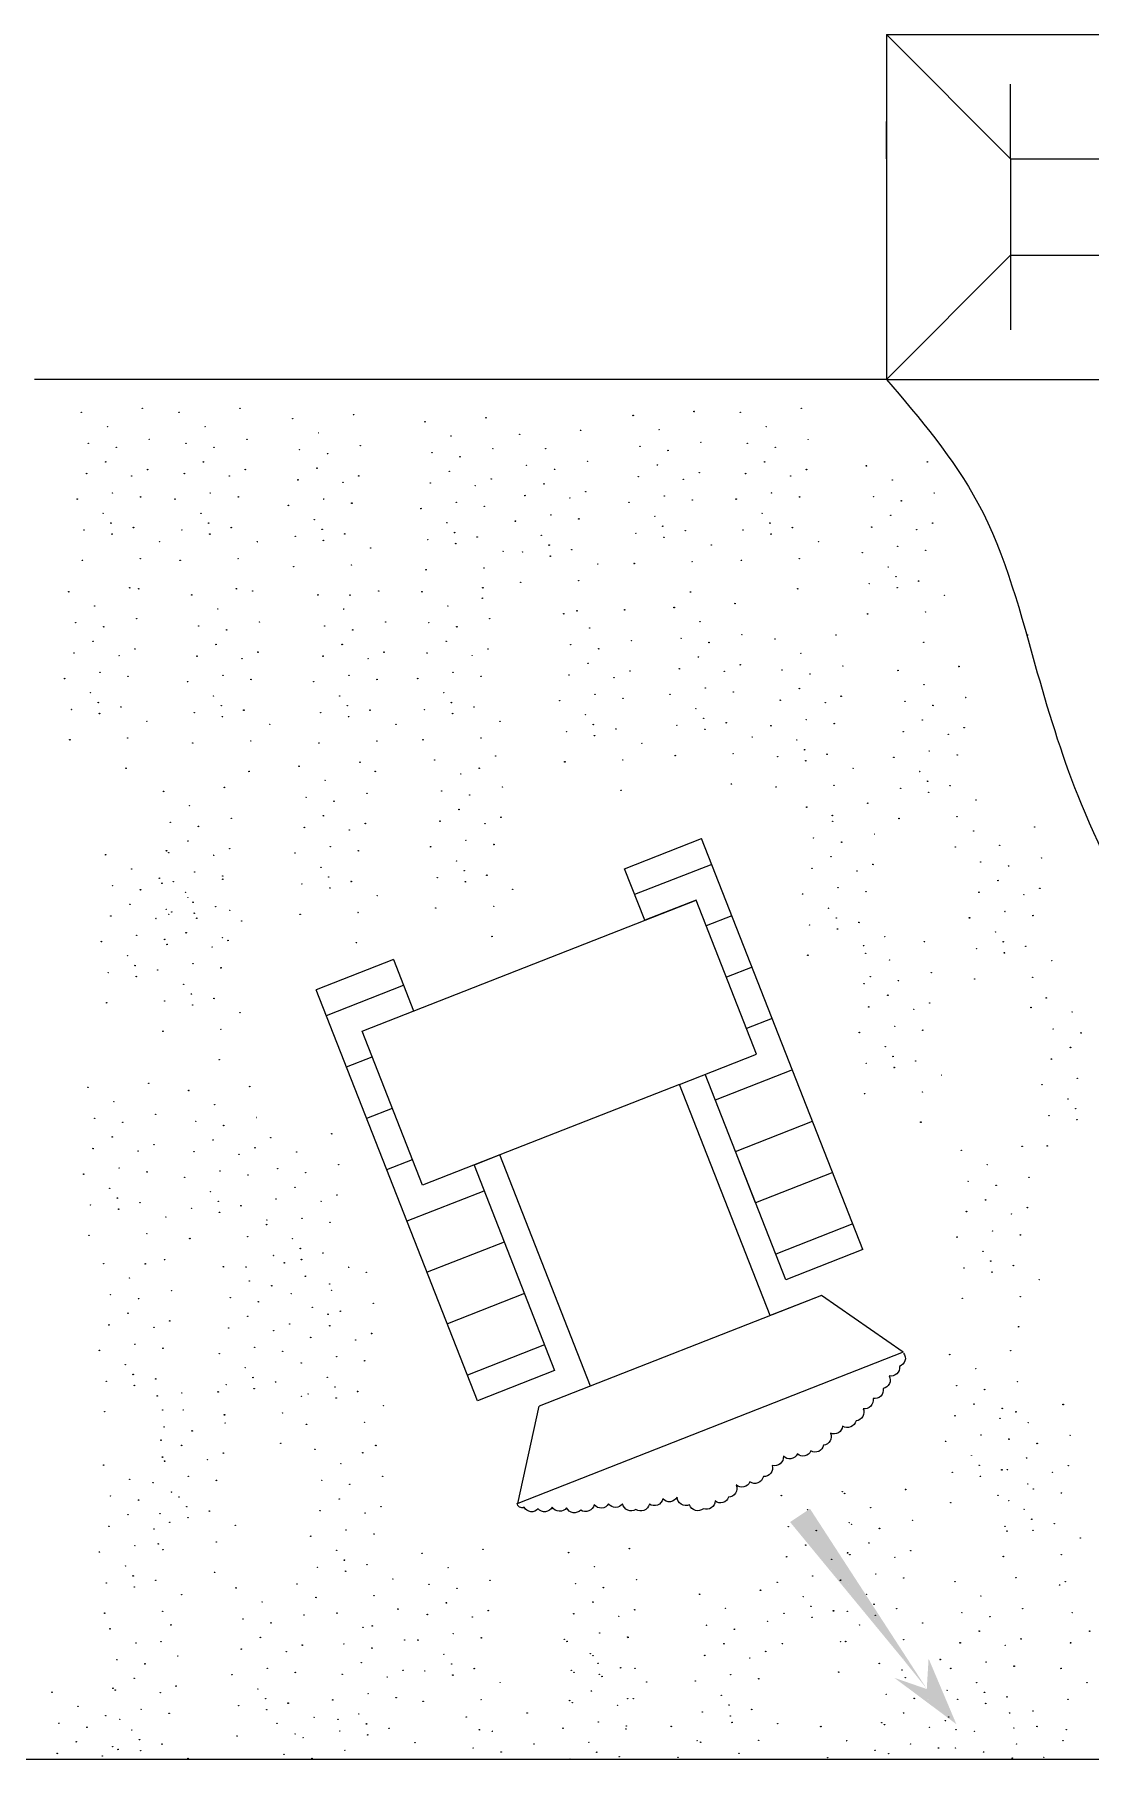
# Model space of a CAD drawing. Header units: millimetres. Extents: x 27137 to 30937, y -4667 to -569.
# Drawn here: x 30209.1 to 30247.3, y -3973.7 to -3911.2 of the extents above; entities that cross this region are included whole.
import ezdxf

# ---------------------------------------------------------------- set-up
doc = ezdxf.new("R2010")
doc.units = ezdxf.units.MM
doc.header["$LTSCALE"] = 0.4

msp = doc.modelspace()

# ---------------------------------------------------------------- hatches: boundary and pattern name
at = {"lineweight": 15}
h = msp.add_hatch(color=256, dxfattribs=at)
h.dxf.hatch_style = 1
h.paths.add_polyline_path([(30237.1588, -3964.6041), (30236.4372, -3965.0846), (30240.5281, -3970.0538, -1.4194374), (30240.5451, -3970.0477, -0.7045045), (30240.5281, -3970.0538), (30241.3837, -3971.1193)])
h.paths.add_polyline_path([(30237.9567, -3966.7958, -1), (30237.9375, -3966.7958, -1)], flags=16)
h.paths.add_polyline_path([(30238.578, -3967.3586, -1), (30238.5588, -3967.3586, -1)], flags=16)
h.paths.add_polyline_path([(30239.5042, -3968.6219, -1), (30239.485, -3968.6219, -1)], flags=16)
h.paths.add_polyline_path([(30241.4549, -3970.0309), (30241.3889, -3971.1369), (30240.2119, -3970.7283), (30242.4597, -3972.4074)])
h.paths.add_polyline_path([(30241.4226, -3971.5269, -1), (30241.4418, -3971.5269, -1)], flags=16)
h.paths.add_polyline_path([(30241.4651, -3970.4503, -1), (30241.4841, -3970.4503, -1)], flags=16)

# ---------------------------------------------------------------- linework, layer by layer
at = {"lineweight": 15, "ltscale": 0.5}
for p, q in [((30239.928, -3911.1827), (30342.7796, -3911.1827)), ((30239.928, -3911.1827), (30239.928, -3923.6827)), ((30244.428, -3915.6827), (30338.2796, -3915.6827)), ((30244.428, -3915.6827), (30244.428, -3919.1827)), ((30244.428, -3919.1827), (30338.2796, -3919.1827)), ((30239.928, -3923.6827), (30209.0667, -3923.6827)), ((30239.928, -3923.6827), (30342.7796, -3923.6827)), ((30245.0073, -3932.9327), (30245.0667, -3932.9327)), ((30230.4413, -3941.4173), (30233.2329, -3940.3218)), ((30239.0758, -3955.2104), (30233.2329, -3940.3218)), ((30222.0664, -3944.704), (30219.2748, -3945.7995)), ((30225.1178, -3960.6881), (30219.2748, -3945.7995)), ((29807.928, -3973.6827), (30342.7796, -3973.6827))]:
    msp.add_line(p, q, dxfattribs=at)
at = {"lineweight": 15}
for p, q in [((30239.928, -3911.1827), (30244.428, -3915.6827)), ((30244.428, -3915.6827), (30244.428, -3912.9827)), ((30244.428, -3915.6827), (30244.428, -3912.9827)), ((30244.428, -3915.6827), (30244.428, -3912.9827)), ((30244.428, -3915.6827), (30244.428, -3912.9827)), ((30239.928, -3915.6827), (30239.928, -3914.3327)), ((30239.928, -3915.6827), (30239.928, -3914.3327)), ((30239.928, -3919.1827), (30239.928, -3920.5327)), ((30239.928, -3919.1827), (30239.928, -3920.5327)), ((30244.428, -3919.1827), (30239.928, -3923.6827)), ((30244.428, -3919.1827), (30244.428, -3921.8827)), ((30244.428, -3919.1827), (30244.428, -3921.8827)), ((30244.428, -3919.1827), (30244.428, -3921.8827)), ((30244.428, -3919.1827), (30244.428, -3921.8827)), ((30231.1716, -3943.2784), (30230.4413, -3941.4173)), ((30233.5981, -3941.2523), (30230.8064, -3942.3479)), ((30220.9357, -3947.2954), (30233.0327, -3942.548)), ((30233.0327, -3942.548), (30231.1716, -3943.2784)), ((30235.2238, -3948.1313), (30233.0327, -3942.548)), ((30234.3284, -3943.1134), (30233.3979, -3943.4786)), ((30222.0664, -3944.704), (30222.7968, -3946.565)), ((30235.0588, -3944.9745), (30234.1283, -3945.3396)), ((30219.64, -3946.7301), (30222.4316, -3945.6345)), ((30235.7892, -3946.8355), (30234.8586, -3947.2007)), ((30223.1268, -3952.8786), (30220.9357, -3947.2954)), ((30220.3704, -3948.5911), (30221.3009, -3948.226)), ((30232.4322, -3949.2268), (30235.2238, -3948.1313)), ((30236.2842, -3956.3059), (30233.3627, -3948.8616)), ((30236.5195, -3948.6966), (30233.7279, -3949.7922)), ((30232.4322, -3949.2268), (30225.9184, -3951.7831)), ((30235.7188, -3957.6016), (30232.4322, -3949.2268)), ((30221.1007, -3950.4522), (30222.0313, -3950.087)), ((30234.4583, -3951.6532), (30237.2499, -3950.5577)), ((30221.8311, -3952.3133), (30222.7616, -3951.9481)), ((30225.9184, -3951.7831), (30223.1268, -3952.8786)), ((30225.9184, -3951.7831), (30224.9879, -3952.1483)), ((30224.9879, -3952.1483), (30227.9094, -3959.5926)), ((30229.2051, -3960.1579), (30225.9184, -3951.7831)), ((30235.1886, -3953.5143), (30234.4583, -3951.6532)), ((30237.9803, -3952.4188), (30235.1886, -3953.5143)), ((30222.5615, -3954.1744), (30225.3531, -3953.0788)), ((30238.7106, -3954.2798), (30235.919, -3955.3754)), ((30226.0834, -3954.9399), (30223.2918, -3956.0354)), ((30239.0758, -3955.2104), (30236.2842, -3956.3059)), ((30226.8138, -3956.801), (30224.0222, -3957.8965)), ((30237.5799, -3956.8713), (30227.344, -3960.8883)), ((30237.5799, -3956.8713), (30235.7188, -3957.6016)), ((30240.5365, -3958.9325), (30237.5799, -3956.8713)), ((30227.5442, -3958.662), (30224.7526, -3959.7576)), ((30240.5365, -3958.9325), (30226.5785, -3964.4103)), ((30240.5365, -3958.9325), (30226.5785, -3964.4103)), ((30227.9094, -3959.5926), (30225.1178, -3960.6881)), ((30226.5785, -3964.4103), (30227.344, -3960.8883))]:
    msp.add_line(p, q, dxfattribs=at)
msp.add_lwpolyline([(30240.5492, -3958.9606, -0.5205671), (30240.3994, -3959.443, -0.5205671), (30240.3994, -3959.443, -0.5205671), (30240.0259, -3959.7872, -0.5205671), (30240.0259, -3959.7872, -0.5205671), (30239.8079, -3960.2398, -0.5205671), (30239.8079, -3960.2398, -0.5205671), (30239.444, -3960.6086, -0.5205671), (30239.444, -3960.6086, -0.5205671), (30239.0801, -3960.9773, -0.5205671), (30239.0801, -3960.9773, -0.5205671), (30238.828, -3961.4151, -0.5205671), (30238.828, -3961.4151, -0.5205671), (30238.3383, -3961.6073, -0.5205671), (30238.3383, -3961.6073, -0.5205671), (30237.9019, -3961.8632, -0.5205671), (30237.9019, -3961.8632, -0.5205671), (30237.6498, -3962.301, -0.5205671), (30237.6498, -3962.301, -0.5205671), (30237.1942, -3962.5081, -0.5205671), (30237.1942, -3962.5081, -0.5205671), (30236.7002, -3962.6172, -0.5205671), (30236.7002, -3962.6172, -0.5205671), (30236.1965, -3962.7019, -0.5205671), (30236.1965, -3962.7019, -0.5205671), (30235.7889, -3963.0313, -0.5205671), (30235.7889, -3963.0313, -0.5205671), (30235.4687, -3963.4394, -0.5205671), (30235.4687, -3963.4394, -0.5205671), (30234.9789, -3963.6316, -0.5205671), (30234.9789, -3963.6316, -0.5205671), (30234.4849, -3963.7407, -0.5205671), (30234.4849, -3963.7407, -0.5205671), (30234.2084, -3964.1881, -0.5205671), (30234.2084, -3964.1881, -0.5205671), (30233.7239, -3964.3218, -0.5205671), (30233.7239, -3964.3218, -0.5205671), (30233.2971, -3964.6022, -0.5205671), (30233.2971, -3964.6022, -0.5205671), (30232.7901, -3964.4623, -0.5205671), (30232.7901, -3964.4623, -0.5205671), (30232.3426, -3964.1861, -0.5205671), (30232.3426, -3964.1861, -0.5205671), (30231.8294, -3964.2464, -0.5205671), (30231.8294, -3964.2464, -0.5205671), (30231.3396, -3964.4386, -0.5205671), (30231.3396, -3964.4386, -0.5205671), (30230.8499, -3964.6307, -0.5205671), (30230.8499, -3964.6307, -0.5205671), (30230.3727, -3964.4227, -0.5205671), (30230.3727, -3964.4227, -0.5205671), (30229.8647, -3964.4244, -0.5205671), (30229.8647, -3964.4244, -0.5205671), (30229.3419, -3964.4601, -0.5205671), (30229.3419, -3964.4601, -0.5205671), (30228.8521, -3964.6523, -0.5205671), (30228.8521, -3964.6523, -0.5205671), (30228.3398, -3964.571, -0.5205671), (30228.3398, -3964.571, -0.5205671), (30227.8223, -3964.5482, -0.5205671), (30227.8223, -3964.5482, -0.5205671), (30227.309, -3964.6084, -0.5205671), (30227.309, -3964.6084, -0.5205671), (30226.8063, -3964.5516, -0.5205671), (30226.8063, -3964.5516, -0.5205671), (30226.5485, -3964.3986)], format="xyb", dxfattribs=at)
for centre, radius in [((30212.9716, -3924.729), 0.0095), ((30216.5124, -3924.729), 0.0095), ((30236.843, -3924.729), 0.0095), ((30210.7649, -3924.8731), 0.0095), ((30211.7052, -3925.3885), 0.00596), ((30214.3057, -3924.8731), 0.0095), ((30215.246, -3925.3885), 0.00596), ((30218.4174, -3925.1012), 0.0095), ((30220.6242, -3924.9572), 0.0095), ((30223.2146, -3925.2153), 0.0095), ((30225.4213, -3925.0712), 0.0095), ((30230.7529, -3924.9871), 0.0095), ((30232.9597, -3924.8431), 0.0095), ((30234.6363, -3924.8731), 0.0095), ((30235.5766, -3925.3885), 0.00596), ((30211.0143, -3925.9955), 0.00596), ((30213.221, -3925.8515), 0.00596), ((30214.5551, -3925.9955), 0.00596), ((30216.7618, -3925.8515), 0.00596), ((30219.3577, -3925.6166), 0.00596), ((30224.1548, -3925.7307), 0.00596), ((30226.641, -3925.6716), 0.0095), ((30228.8478, -3925.5275), 0.0095), ((30231.6932, -3925.5025), 0.00596), ((30233.2091, -3925.9656), 0.00596), ((30234.8857, -3925.9955), 0.00596), ((30237.0925, -3925.8515), 0.00596), ((30212.0292, -3926.1413), 0.0096), ((30215.57, -3926.1413), 0.0096), ((30218.6668, -3926.2237), 0.00596), ((30219.6818, -3926.3694), 0.0096), ((30220.8736, -3926.0796), 0.00596), ((30223.464, -3926.3378), 0.00596), ((30224.4789, -3926.4835), 0.0096), ((30225.6707, -3926.1937), 0.00596), ((30227.5813, -3926.187), 0.00596), ((30229.0972, -3926.65), 0.00596), ((30231.0023, -3926.1096), 0.00596), ((30232.0173, -3926.2554), 0.0096), ((30235.9007, -3926.1413), 0.0096), ((30210.9542, -3927.0919), 0.0096), ((30211.6451, -3926.6684), 0.0095), ((30212.5854, -3927.1838), 0.00596), ((30213.161, -3926.9479), 0.0096), ((30214.495, -3927.0919), 0.0096), ((30215.1859, -3926.6684), 0.0095), ((30216.1262, -3927.1838), 0.00596), ((30216.7018, -3926.9479), 0.0096), ((30219.2977, -3926.8965), 0.0095), ((30220.8135, -3927.176), 0.0096), ((30224.0948, -3927.0106), 0.0095), ((30226.8904, -3926.7941), 0.00596), ((30227.9054, -3926.9398), 0.0096), ((30230.9422, -3927.206), 0.0096), ((30231.6331, -3926.7825), 0.0095), ((30233.149, -3927.062), 0.0096), ((30234.8256, -3927.0919), 0.0096), ((30235.5165, -3926.6684), 0.0095), ((30236.4568, -3927.1838), 0.00596), ((30237.0324, -3926.9479), 0.0096), ((30239.2049, -3926.8124), 0.0095), ((30241.4117, -3926.6683), 0.0095), ((30211.8945, -3927.7909), 0.00596), ((30215.4353, -3927.7909), 0.00596), ((30218.6068, -3927.3201), 0.0096), ((30220.238, -3927.4119), 0.00596), ((30223.4039, -3927.4342), 0.0096), ((30225.0351, -3927.526), 0.00596), ((30225.6107, -3927.2901), 0.0096), ((30226.8304, -3927.8905), 0.0096), ((30227.5213, -3927.4669), 0.0095), ((30229.0371, -3927.7464), 0.0096), ((30231.8825, -3927.9049), 0.00596), ((30232.5734, -3927.2978), 0.00596), ((30235.7659, -3927.7909), 0.00596), ((30240.1452, -3927.3277), 0.00596), ((30241.6611, -3927.7908), 0.00596), ((30210.6134, -3928.0186), 0.0095), ((30212.9095, -3927.9366), 0.0096), ((30214.1542, -3928.0186), 0.0095), ((30216.4503, -3927.9366), 0.0096), ((30218.2659, -3928.2467), 0.0095), ((30219.5471, -3928.019), 0.00596), ((30220.562, -3928.1648), 0.0096), ((30223.063, -3928.3608), 0.0095), ((30224.3442, -3928.1331), 0.00596), ((30225.3592, -3928.2788), 0.0096), ((30228.4616, -3927.9823), 0.00596), ((30230.6014, -3928.1327), 0.0095), ((30232.8975, -3928.0507), 0.0096), ((30234.4848, -3928.0186), 0.0095), ((30236.7809, -3927.9366), 0.0096), ((30239.4544, -3927.9348), 0.00596), ((30240.4693, -3928.0806), 0.0096), ((30210.8628, -3929.1411), 0.00596), ((30211.5536, -3928.534), 0.00596), ((30211.8344, -3928.8873), 0.0096), ((30212.6523, -3929.0496), 0.0095), ((30214.4036, -3929.1411), 0.00596), ((30215.0945, -3928.534), 0.00596), ((30215.3752, -3928.8873), 0.0096), ((30216.1931, -3929.0496), 0.0095), ((30219.2062, -3928.7621), 0.00596), ((30219.487, -3929.1154), 0.0096), ((30224.0033, -3928.8762), 0.00596), ((30226.4895, -3928.8171), 0.0095), ((30227.7707, -3928.5894), 0.00596), ((30228.7856, -3928.7352), 0.0096), ((30231.5417, -3928.648), 0.00596), ((30231.8225, -3929.0013), 0.0096), ((30234.7342, -3929.1411), 0.00596), ((30235.4251, -3928.534), 0.00596), ((30235.7058, -3928.8873), 0.0096), ((30236.5237, -3929.0496), 0.0095), ((30239.3943, -3929.0312), 0.0096), ((30240.0852, -3928.6077), 0.0095), ((30241.0255, -3929.1231), 0.00596), ((30241.601, -3928.8872), 0.0096), ((30211.8777, -3929.2868), 0.0096), ((30213.5926, -3929.565), 0.00596), ((30215.4185, -3929.2868), 0.0096), ((30217.1334, -3929.565), 0.00596), ((30218.5153, -3929.3692), 0.00596), ((30219.5303, -3929.515), 0.0096), ((30220.3048, -3929.2778), 0.0095), ((30223.3124, -3929.4833), 0.00596), ((30224.2841, -3929.2295), 0.0096), ((30224.3274, -3929.629), 0.0096), ((30225.102, -3929.3919), 0.0095), ((30227.4298, -3929.3325), 0.00596), ((30227.7106, -3929.6858), 0.0096), ((30230.8508, -3929.2551), 0.00596), ((30231.8657, -3929.4009), 0.0096), ((30232.6403, -3929.1637), 0.0095), ((30233.5806, -3929.6791), 0.00596), ((30235.7491, -3929.2868), 0.0096), ((30237.464, -3929.565), 0.00596), ((30240.3346, -3929.7302), 0.00596), ((30210.8027, -3930.2375), 0.0096), ((30212.9017, -3930.1721), 0.00596), ((30214.3435, -3930.2375), 0.0096), ((30216.4425, -3930.1721), 0.00596), ((30220.5542, -3930.4003), 0.00596), ((30221.2451, -3929.7932), 0.00596), ((30226.0423, -3929.9072), 0.00596), ((30226.7389, -3929.9396), 0.00596), ((30227.7539, -3930.0854), 0.0096), ((30228.5284, -3929.8482), 0.0095), ((30229.4687, -3930.3636), 0.00596), ((30230.7907, -3930.3515), 0.0096), ((30232.8897, -3930.2862), 0.00596), ((30234.6741, -3930.2375), 0.0096), ((30236.7731, -3930.1721), 0.00596), ((30239.0534, -3929.9579), 0.0095), ((30241.3496, -3929.8759), 0.0096), ((30218.4552, -3930.4656), 0.0096), ((30223.2524, -3930.5797), 0.0096), ((30225.3514, -3930.5143), 0.00596), ((30228.7779, -3930.9707), 0.00596), ((30239.9937, -3930.4733), 0.00596), ((30240.2745, -3930.8266), 0.0096), ((30241.0924, -3930.9889), 0.0095), ((30210.308, -3931.3754), 0.0095), ((30212.5148, -3931.2313), 0.0095), ((30212.8416, -3931.2685), 0.0096), ((30214.7625, -3931.4895), 0.0095), ((30216.3824, -3931.2685), 0.0096), ((30216.9693, -3931.3454), 0.0095), ((30219.3312, -3931.4895), 0.0095), ((30220.4942, -3931.4967), 0.0096), ((30221.5379, -3931.3454), 0.0095), ((30223.1003, -3931.3754), 0.0095), ((30225.2913, -3931.6107), 0.0096), ((30225.3071, -3931.2313), 0.0095), ((30226.6789, -3931.036), 0.0096), ((30232.8296, -3931.3826), 0.0096), ((30236.713, -3931.2685), 0.0096), ((30239.3028, -3931.0804), 0.00596), ((30240.3178, -3931.2261), 0.0096), ((30242.0327, -3931.5043), 0.00596), ((30211.2483, -3931.8908), 0.00596), ((30215.7028, -3932.0049), 0.00596), ((30220.2714, -3932.0049), 0.00596), ((30224.0406, -3931.8908), 0.00596), ((30228.2401, -3932.1739), 0.0095), ((30228.7178, -3932.0671), 0.0096), ((30230.4469, -3932.0299), 0.0095), ((30232.2377, -3931.9458), 0.0095), ((30234.4444, -3931.8017), 0.0095), ((30239.2428, -3932.1768), 0.0096), ((30241.3418, -3932.1114), 0.00596), ((30210.5574, -3932.4979), 0.00596), ((30211.5724, -3932.6436), 0.0096), ((30212.7642, -3932.3538), 0.00596), ((30215.0119, -3932.612), 0.00596), ((30216.0269, -3932.7577), 0.0096), ((30217.2187, -3932.4679), 0.00596), ((30219.5806, -3932.612), 0.00596), ((30220.5955, -3932.7577), 0.0096), ((30221.7873, -3932.4679), 0.00596), ((30223.3497, -3932.4979), 0.00596), ((30224.3647, -3932.6436), 0.0096), ((30225.5565, -3932.3538), 0.00596), ((30229.1804, -3932.6893), 0.00596), ((30233.178, -3932.4611), 0.00596), ((30211.1883, -3933.1707), 0.0095), ((30212.7041, -3933.4502), 0.0096), ((30215.6427, -3933.2848), 0.0095), ((30220.2114, -3933.2848), 0.0095), ((30223.9806, -3933.1707), 0.0095), ((30225.4964, -3933.4502), 0.0096), ((30228.4895, -3933.2964), 0.00596), ((30229.5045, -3933.4422), 0.0096), ((30230.6963, -3933.1524), 0.00596), ((30232.4871, -3933.0682), 0.00596), ((30233.502, -3933.214), 0.0096), ((30234.6938, -3932.9242), 0.00596), ((30235.8926, -3933.0866), 0.0095), ((30238.0994, -3932.9425), 0.0095), ((30241.2817, -3933.2078), 0.0096), ((30210.4974, -3933.5943), 0.0096), ((30212.1286, -3933.6861), 0.00596), ((30214.9518, -3933.7084), 0.0096), ((30216.583, -3933.8002), 0.00596), ((30217.1586, -3933.5643), 0.0096), ((30219.5205, -3933.7084), 0.0096), ((30221.1517, -3933.8002), 0.00596), ((30221.7273, -3933.5643), 0.0096), ((30223.2897, -3933.5943), 0.0096), ((30224.9209, -3933.6861), 0.00596), ((30229.1204, -3933.9693), 0.0095), ((30233.1179, -3933.7411), 0.0095), ((30234.6338, -3934.0206), 0.0096), ((30236.8329, -3933.6019), 0.00596), ((30238.3488, -3934.065), 0.00596), ((30242.5539, -3934.0832), 0.0095), ((30210.1565, -3934.5209), 0.0095), ((30211.4377, -3934.2932), 0.00596), ((30212.4527, -3934.439), 0.0096), ((30214.611, -3934.635), 0.0095), ((30215.8921, -3934.4073), 0.00596), ((30216.9071, -3934.553), 0.0096), ((30219.1796, -3934.635), 0.0095), ((30220.4608, -3934.4073), 0.00596), ((30221.4758, -3934.553), 0.0096), ((30222.9488, -3934.5209), 0.0095), ((30224.23, -3934.2932), 0.00596), ((30225.2449, -3934.439), 0.0096), ((30228.4295, -3934.3928), 0.0096), ((30230.0607, -3934.4846), 0.00596), ((30230.6362, -3934.2488), 0.0096), ((30232.427, -3934.1646), 0.0096), ((30234.0582, -3934.2565), 0.00596), ((30236.142, -3934.209), 0.00596), ((30237.157, -3934.3548), 0.0096), ((30240.3471, -3934.2273), 0.0095), ((30241.2874, -3934.7427), 0.00596), ((30211.0968, -3935.0363), 0.00596), ((30211.3776, -3935.3896), 0.0096), ((30215.5513, -3935.1504), 0.00596), ((30220.1199, -3935.1504), 0.00596), ((30223.8891, -3935.0363), 0.00596), ((30224.1699, -3935.3896), 0.0096), ((30228.0886, -3935.3195), 0.0095), ((30229.3698, -3935.0917), 0.00596), ((30230.3848, -3935.2375), 0.0096), ((30232.0862, -3935.0913), 0.0095), ((30233.3673, -3934.8636), 0.00596), ((30234.3823, -3935.0093), 0.0096), ((30236.0819, -3935.3054), 0.0096), ((30236.7728, -3934.8819), 0.0095), ((30237.7131, -3935.3973), 0.00596), ((30238.2887, -3935.1614), 0.0096), ((30240.5965, -3935.3498), 0.00596), ((30242.8033, -3935.2057), 0.00596), ((30210.4059, -3935.6434), 0.00596), ((30211.4209, -3935.7892), 0.0096), ((30212.1955, -3935.552), 0.0095), ((30214.8604, -3935.7575), 0.00596), ((30215.8321, -3935.5037), 0.0096), ((30215.8754, -3935.9032), 0.0096), ((30216.6499, -3935.6661), 0.0095), ((30219.4291, -3935.7575), 0.00596), ((30220.4007, -3935.5037), 0.0096), ((30220.444, -3935.9032), 0.0096), ((30221.2186, -3935.6661), 0.0095), ((30223.1982, -3935.6434), 0.00596), ((30224.2132, -3935.7892), 0.0096), ((30224.9877, -3935.552), 0.0095), ((30229.0289, -3935.8348), 0.00596), ((30233.0264, -3935.6067), 0.00596), ((30233.3072, -3935.96), 0.0096), ((30237.0222, -3936.0044), 0.00596), ((30241.2274, -3936.0226), 0.0095), ((30241.6115, -3935.4955), 0.0096), ((30213.1358, -3936.0674), 0.00596), ((30217.5902, -3936.1814), 0.00596), ((30222.1589, -3936.1814), 0.00596), ((30225.928, -3936.0674), 0.00596), ((30228.338, -3936.4419), 0.00596), ((30229.3097, -3936.1881), 0.0096), ((30229.353, -3936.5877), 0.0096), ((30230.1276, -3936.3505), 0.0095), ((30232.3356, -3936.2138), 0.00596), ((30233.3505, -3936.3595), 0.0096), ((30234.1251, -3936.1223), 0.0095), ((30235.0654, -3936.6377), 0.00596), ((30235.7411, -3936.2321), 0.0095), ((30238.0372, -3936.1501), 0.0096), ((30240.5365, -3936.4462), 0.0096), ((30242.1677, -3936.538), 0.00596), ((30242.7432, -3936.3021), 0.0096), ((30210.3459, -3936.7398), 0.0096), ((30212.4449, -3936.6745), 0.00596), ((30214.8003, -3936.8539), 0.0096), ((30216.8993, -3936.7885), 0.00596), ((30219.369, -3936.8539), 0.0096), ((30221.468, -3936.7885), 0.00596), ((30223.1381, -3936.7398), 0.0096), ((30225.2371, -3936.6745), 0.00596), ((30231.0678, -3936.8659), 0.00596), ((30234.3745, -3937.2448), 0.00596), ((30236.6814, -3936.7475), 0.00596), ((30236.9622, -3937.1008), 0.0096), ((30237.78, -3937.2631), 0.0095), ((30241.4768, -3937.1451), 0.00596), ((30212.3848, -3937.7709), 0.0096), ((30216.8392, -3937.8849), 0.0096), ((30218.6529, -3937.6976), 0.0095), ((30220.8597, -3937.5535), 0.0095), ((30221.4079, -3937.8849), 0.0096), ((30223.5642, -3937.4694), 0.0095), ((30225.1771, -3937.7709), 0.0096), ((30225.771, -3937.3254), 0.0095), ((30228.278, -3937.5383), 0.0096), ((30230.377, -3937.473), 0.00596), ((30232.2755, -3937.3102), 0.0096), ((30235.9905, -3937.3546), 0.00596), ((30237.0055, -3937.5003), 0.0096), ((30238.7203, -3937.7785), 0.00596), ((30240.1956, -3937.3728), 0.0095), ((30241.1359, -3937.8882), 0.00596), ((30242.4918, -3937.2909), 0.0096), ((30215.9484, -3938.4661), 0.0095), ((30219.5932, -3938.2129), 0.00596), ((30224.5045, -3937.9848), 0.00596), ((30226.0204, -3938.4478), 0.00596), ((30234.3144, -3938.3412), 0.0096), ((30235.9304, -3938.451), 0.0096), ((30238.0294, -3938.3856), 0.00596), ((30240.445, -3938.4953), 0.00596), ((30241.4167, -3938.2415), 0.0096), ((30242.2346, -3938.4039), 0.0095), ((30213.7416, -3938.6102), 0.0095), ((30214.6819, -3939.1256), 0.00596), ((30218.9023, -3938.82), 0.00596), ((30219.9173, -3938.9658), 0.0096), ((30221.1091, -3938.676), 0.00596), ((30223.8136, -3938.5919), 0.00596), ((30224.8286, -3938.7376), 0.0096), ((30230.3169, -3938.5694), 0.0096), ((30239.2487, -3939.0365), 0.0095), ((30241.46, -3938.6411), 0.0096), ((30243.1749, -3938.9193), 0.00596), ((30213.991, -3939.7327), 0.00596), ((30216.1978, -3939.5886), 0.00596), ((30219.5331, -3939.4929), 0.0095), ((30221.049, -3939.7724), 0.0096), ((30223.7536, -3939.6883), 0.0096), ((30224.4445, -3939.2647), 0.0095), ((30225.3848, -3939.7801), 0.00596), ((30225.9603, -3939.5442), 0.0096), ((30237.0419, -3939.1806), 0.0095), ((30237.9693, -3939.482), 0.0096), ((30237.9822, -3939.6959), 0.00596), ((30240.385, -3939.5917), 0.0096), ((30242.484, -3939.5264), 0.00596), ((30214.6219, -3940.4055), 0.0095), ((30215.006, -3939.8784), 0.0096), ((30218.8422, -3939.9164), 0.0096), ((30220.4734, -3940.0083), 0.00596), ((30224.6939, -3940.3872), 0.00596), ((30237.2913, -3940.303), 0.00596), ((30239.4981, -3940.159), 0.00596), ((30243.0883, -3940.0452), 0.0095), ((30245.2951, -3939.9011), 0.0095), ((30211.6417, -3940.9051), 0.0095), ((30213.8485, -3940.761), 0.0095), ((30213.931, -3940.829), 0.0096), ((30215.5622, -3940.9209), 0.00596), ((30216.1377, -3940.685), 0.0096), ((30218.5014, -3940.8431), 0.0095), ((30219.7825, -3940.6154), 0.00596), ((30220.7975, -3940.7611), 0.0096), ((30223.4127, -3940.6149), 0.0095), ((30225.7089, -3940.533), 0.0096), ((30237.9221, -3940.9759), 0.0095), ((30238.3063, -3940.4488), 0.0096), ((30242.4239, -3940.6228), 0.0096), ((30244.0286, -3940.5606), 0.00596), ((30245.5445, -3941.0236), 0.00596), ((30212.582, -3941.4204), 0.00596), ((30214.8713, -3941.528), 0.00596), ((30219.4417, -3941.3585), 0.00596), ((30224.353, -3941.1303), 0.00596), ((30224.6338, -3941.4836), 0.0096), ((30225.4517, -3941.646), 0.0095), ((30237.2312, -3941.3994), 0.0096), ((30238.8624, -3941.4913), 0.00596), ((30239.438, -3941.2554), 0.0096), ((30243.3377, -3941.1677), 0.00596), ((30244.3527, -3941.3134), 0.0096), ((30211.8911, -3942.0275), 0.00596), ((30212.9061, -3942.1733), 0.0096), ((30213.5901, -3941.7557), 0.0095), ((30213.6806, -3941.9361), 0.0095), ((30214.0979, -3941.8835), 0.00596), ((30214.5304, -3942.2711), 0.00596), ((30215.8862, -3941.6737), 0.0096), ((30215.8874, -3941.7921), 0.0095), ((30218.7508, -3941.9656), 0.00596), ((30219.7225, -3941.7118), 0.0096), ((30219.7657, -3942.1113), 0.0096), ((30220.5403, -3941.8741), 0.0095), ((30223.6621, -3941.7374), 0.00596), ((30224.6771, -3941.8832), 0.0096), ((30226.3919, -3942.1614), 0.00596), ((30238.1715, -3942.0984), 0.00596), ((30239.1865, -3942.2441), 0.0096), ((30243.2777, -3942.2641), 0.0096), ((30243.9686, -3941.8405), 0.0095), ((30245.4844, -3942.12), 0.0096), ((30212.522, -3942.7004), 0.0095), ((30213.8395, -3942.8782), 0.00596), ((30214.6209, -3942.4515), 0.00596), ((30214.8112, -3942.6244), 0.0096), ((30215.629, -3942.7867), 0.0095), ((30221.4806, -3942.3895), 0.00596), ((30223.6021, -3942.8338), 0.0096), ((30225.7011, -3942.7685), 0.00596), ((30236.8904, -3942.3261), 0.0095), ((30237.8307, -3942.8415), 0.00596), ((30244.9089, -3942.3559), 0.00596), ((30211.8311, -3943.1239), 0.0096), ((30213.4622, -3943.2158), 0.00596), ((30213.93, -3943.0586), 0.00596), ((30214.0378, -3942.9799), 0.0096), ((30214.8545, -3943.0239), 0.0096), ((30214.945, -3943.2044), 0.0096), ((30216.1368, -3942.9146), 0.00596), ((30216.5693, -3943.3021), 0.00596), ((30218.6907, -3943.062), 0.0096), ((30220.7897, -3942.9966), 0.00596), ((30237.1398, -3943.4486), 0.00596), ((30238.1115, -3943.1948), 0.0096), ((30238.9293, -3943.3571), 0.0095), ((30242.9368, -3943.1907), 0.0095), ((30244.218, -3942.963), 0.00596), ((30245.233, -3943.1087), 0.0096), ((30211.4902, -3944.0506), 0.0095), ((30212.7714, -3943.8229), 0.00596), ((30213.7794, -3943.9746), 0.0096), ((30213.7863, -3943.9686), 0.0096), ((30213.87, -3944.155), 0.0096), ((30214.5609, -3943.7315), 0.0095), ((30215.8784, -3943.9092), 0.00596), ((30216.0767, -3944.011), 0.0096), ((30220.7296, -3944.093), 0.0096), ((30225.641, -3943.8649), 0.0096), ((30238.1548, -3943.5943), 0.0096), ((30239.8696, -3943.8725), 0.00596), ((30241.3046, -3944.0558), 0.0095), ((30243.8771, -3943.7061), 0.00596), ((30244.1579, -3944.0594), 0.0096), ((30212.4305, -3944.566), 0.00596), ((30215.5012, -3944.2468), 0.00596), ((30237.0797, -3944.545), 0.0096), ((30239.0978, -3944.1999), 0.0095), ((30239.1787, -3944.4796), 0.00596), ((30240.0381, -3944.7153), 0.00596), ((30243.1862, -3944.3132), 0.00596), ((30244.2012, -3944.4589), 0.0096), ((30244.9758, -3944.2218), 0.0095), ((30245.9161, -3944.7371), 0.00596), ((30211.7396, -3945.1731), 0.00596), ((30212.7113, -3944.9193), 0.0096), ((30212.7546, -3945.3188), 0.0096), ((30213.5291, -3945.0816), 0.0095), ((30213.5291, -3945.0817), 0.0095), ((30214.8103, -3944.8539), 0.00596), ((30215.8184, -3945.0056), 0.0096), ((30215.8253, -3944.9997), 0.0096), ((30239.3472, -3945.3224), 0.00596), ((30241.554, -3945.1783), 0.00596), ((30243.1262, -3945.4096), 0.0096), ((30245.2252, -3945.3442), 0.00596), ((30214.4694, -3945.597), 0.00596), ((30214.4694, -3945.597), 0.00596), ((30214.7502, -3945.9503), 0.0096), ((30239.1186, -3945.576), 0.0096), ((30239.9781, -3945.9952), 0.0095), ((30240.3622, -3945.4681), 0.0096), ((30211.6795, -3946.2695), 0.0096), ((30213.7785, -3946.2041), 0.00596), ((30213.7785, -3946.2041), 0.00596), ((30214.7935, -3946.3499), 0.0096), ((30215.5681, -3946.1127), 0.0095), ((30216.5084, -3946.6281), 0.00596), ((30239.2872, -3946.4188), 0.0096), ((30240.9183, -3946.5106), 0.00596), ((30241.4939, -3946.2747), 0.0096), ((30245.1651, -3946.4406), 0.0096), ((30245.7153, -3946.0912), 0.0095), ((30246.6556, -3946.6066), 0.00596), ((30215.8175, -3947.2352), 0.00596), ((30240.2275, -3947.1177), 0.00596), ((30241.2424, -3947.2634), 0.0096), ((30245.9647, -3947.2137), 0.00596), ((30213.7185, -3947.3005), 0.0096), ((30213.7185, -3947.3005), 0.0096), ((30238.9463, -3947.3454), 0.0095), ((30239.8866, -3947.8608), 0.00596), ((30246.5956, -3947.8866), 0.0095), ((30246.9797, -3947.3595), 0.0096), ((30215.7574, -3948.3316), 0.0096), ((30239.1957, -3948.4679), 0.00596), ((30240.1674, -3948.2141), 0.0096), ((30240.9852, -3948.3765), 0.0095), ((30245.9046, -3948.3101), 0.0096), ((30240.2107, -3948.6137), 0.0096), ((30241.9255, -3948.8919), 0.00596), ((30246.845, -3949.009), 0.00596), ((30211.0004, -3949.3333), 0.0095), ((30213.2072, -3949.1893), 0.0095), ((30214.6554, -3949.4474), 0.0095), ((30216.8621, -3949.3034), 0.0095), ((30239.1356, -3949.5643), 0.0096), ((30241.2346, -3949.499), 0.00596), ((30245.5638, -3949.2368), 0.0095), ((30246.5041, -3949.7521), 0.00596), ((30211.9407, -3949.8487), 0.00596), ((30213.4566, -3950.3118), 0.00596), ((30215.5956, -3949.9628), 0.00596), ((30245.8132, -3950.3592), 0.00596), ((30246.7849, -3950.1054), 0.0096), ((30211.2498, -3950.4558), 0.00596), ((30212.2648, -3950.6016), 0.0096), ((30214.9048, -3950.5699), 0.00596), ((30215.9197, -3950.7156), 0.0096), ((30217.1115, -3950.4258), 0.00596), ((30219.8318, -3951.0145), 0.0095), ((30241.1746, -3950.5954), 0.0096), ((30246.8282, -3950.505), 0.0096), ((30211.1898, -3951.5522), 0.0096), ((30211.8807, -3951.1287), 0.0095), ((30212.8209, -3951.644), 0.00596), ((30213.3965, -3951.4082), 0.0096), ((30215.5356, -3951.2427), 0.0095), ((30217.0515, -3951.5222), 0.0096), ((30217.625, -3951.1586), 0.0095), ((30242.6385, -3951.6148), 0.0095), ((30244.8453, -3951.4708), 0.0095), ((30245.7531, -3951.4556), 0.0096), ((30212.1301, -3952.2511), 0.00596), ((30214.8447, -3951.6663), 0.0096), ((30216.4759, -3951.7581), 0.00596), ((30217.8744, -3952.281), 0.00596), ((30218.5653, -3951.6739), 0.00596), ((30220.0812, -3952.137), 0.00596), ((30243.5788, -3952.1302), 0.00596), ((30210.8489, -3952.4789), 0.0095), ((30213.145, -3952.3969), 0.0096), ((30214.5039, -3952.5929), 0.0095), ((30215.785, -3952.3652), 0.00596), ((30216.8, -3952.511), 0.0096), ((30218.8894, -3952.4268), 0.0096), ((30242.8879, -3952.7373), 0.00596), ((30243.9029, -3952.8831), 0.0096), ((30245.0947, -3952.5933), 0.00596), ((30211.7892, -3952.9942), 0.00596), ((30212.07, -3953.3475), 0.0096), ((30212.8878, -3953.5099), 0.0095), ((30215.4441, -3953.1083), 0.00596), ((30215.7249, -3953.4616), 0.0096), ((30217.8143, -3953.3774), 0.0096), ((30218.5053, -3952.9539), 0.0095), ((30219.4455, -3953.4693), 0.00596), ((30220.0211, -3953.2334), 0.0096), ((30243.5188, -3953.4102), 0.0095), ((30211.0983, -3953.6013), 0.00596), ((30212.1133, -3953.7471), 0.0096), ((30213.8281, -3954.0253), 0.00596), ((30214.7533, -3953.7154), 0.00596), ((30215.7682, -3953.8612), 0.0096), ((30216.5428, -3953.624), 0.0095), ((30217.4831, -3954.1394), 0.00596), ((30218.7547, -3954.0764), 0.00596), ((30242.8279, -3953.8337), 0.0096), ((30244.4591, -3953.9256), 0.00596), ((30245.0346, -3953.6897), 0.0096), ((30211.0382, -3954.6977), 0.0096), ((30213.1372, -3954.6324), 0.00596), ((30216.7922, -3954.7465), 0.00596), ((30217.4735, -3954.3041), 0.0095), ((30219.7696, -3954.2221), 0.0096), ((30242.487, -3954.7604), 0.0095), ((30243.7682, -3954.5327), 0.00596), ((30244.7831, -3954.6784), 0.0096), ((30214.6932, -3954.8118), 0.0096), ((30218.4138, -3954.8195), 0.00596), ((30218.6946, -3955.1728), 0.0096), ((30219.5124, -3955.3351), 0.0095), ((30243.4273, -3955.2758), 0.00596), ((30211.5715, -3955.7216), 0.0095), ((30213.0772, -3955.7288), 0.0096), ((30213.7782, -3955.5776), 0.0095), ((30215.9117, -3955.8357), 0.0095), ((30216.7321, -3955.8429), 0.0096), ((30217.7229, -3955.4266), 0.00596), ((30218.1185, -3955.6916), 0.0095), ((30218.7379, -3955.5723), 0.0096), ((30220.4527, -3955.8505), 0.00596), ((30221.0881, -3956.0338), 0.0095), ((30242.7364, -3955.8829), 0.00596), ((30243.7081, -3955.629), 0.0096), ((30243.7514, -3956.0286), 0.0096), ((30244.5259, -3955.7914), 0.0095), ((30212.5118, -3956.237), 0.00596), ((30216.852, -3956.3511), 0.00596), ((30217.6628, -3956.523), 0.0096), ((30218.8813, -3956.1779), 0.0095), ((30219.7618, -3956.4576), 0.00596), ((30245.4662, -3956.3068), 0.00596), ((30211.8209, -3956.8441), 0.00596), ((30212.8358, -3956.9898), 0.0096), ((30214.0276, -3956.7), 0.00596), ((30216.1611, -3956.9582), 0.00596), ((30217.1761, -3957.1039), 0.0096), ((30218.3679, -3956.8141), 0.00596), ((30219.8216, -3956.6933), 0.00596), ((30221.3375, -3957.1563), 0.00596), ((30242.6763, -3956.9792), 0.0096), ((30244.7754, -3956.9139), 0.00596), ((30212.4517, -3957.5169), 0.0095), ((30213.9676, -3957.7964), 0.0096), ((30216.7919, -3957.631), 0.0095), ((30218.3078, -3957.9105), 0.0096), ((30219.1307, -3957.3004), 0.00596), ((30219.7018, -3957.554), 0.0096), ((30220.1457, -3957.4461), 0.0096), ((30211.7608, -3957.9405), 0.0096), ((30213.392, -3958.0323), 0.00596), ((30216.101, -3958.0546), 0.0096), ((30217.7322, -3958.1464), 0.00596), ((30219.0707, -3958.3968), 0.0096), ((30219.7616, -3957.9732), 0.0095), ((30220.7019, -3958.4886), 0.00596), ((30221.2774, -3958.2527), 0.0096), ((30244.7153, -3958.0103), 0.0096), ((30211.42, -3958.8671), 0.0095), ((30212.7011, -3958.6394), 0.00596), ((30213.7161, -3958.7852), 0.0096), ((30215.7602, -3958.9812), 0.0095), ((30217.0413, -3958.7535), 0.00596), ((30218.0563, -3958.8992), 0.0096), ((30220.011, -3959.0957), 0.00596), ((30242.2205, -3959.0164), 0.0095), ((30244.4273, -3958.8723), 0.0095), ((30212.3603, -3959.3825), 0.00596), ((30212.641, -3959.7358), 0.0096), ((30216.7005, -3959.4966), 0.00596), ((30218.7298, -3959.3234), 0.0095), ((30221.026, -3959.2414), 0.0096), ((30243.1608, -3959.5318), 0.00596), ((30211.6694, -3959.9896), 0.00596), ((30212.6843, -3960.1354), 0.0096), ((30213.4589, -3959.8982), 0.0095), ((30215.7199, -3960.3687), 0.0095), ((30216.0096, -3960.1037), 0.00596), ((30216.9812, -3959.8499), 0.0096), ((30217.0245, -3960.2494), 0.0096), ((30217.7991, -3960.0123), 0.0095), ((30219.6701, -3959.8388), 0.00596), ((30219.9509, -3960.1921), 0.0096), ((30220.7688, -3960.3545), 0.0095), ((30242.4699, -3960.1389), 0.00596), ((30243.4849, -3960.2846), 0.0096), ((30244.6767, -3959.9948), 0.00596), ((30213.5132, -3960.5128), 0.0095), ((30213.7083, -3961.0207), 0.00596), ((30214.3992, -3960.4136), 0.00596), ((30214.4535, -3961.0282), 0.00596), ((30218.7394, -3960.5276), 0.00596), ((30218.9792, -3960.4459), 0.00596), ((30219.9942, -3960.5916), 0.0096), ((30221.709, -3960.8699), 0.00596), ((30243.1007, -3960.8117), 0.0095), ((30244.1233, -3960.9691), 0.0095), ((30246.3301, -3960.825), 0.0095), ((30211.6093, -3961.086), 0.0096), ((30213.7626, -3961.6353), 0.00596), ((30215.9495, -3961.2001), 0.0096), ((30215.9693, -3961.4912), 0.00596), ((30218.0485, -3961.1347), 0.00596), ((30218.9192, -3961.5423), 0.0096), ((30221.0182, -3961.477), 0.00596), ((30242.4098, -3961.2353), 0.0096), ((30244.041, -3961.3271), 0.00596), ((30244.6166, -3961.0912), 0.0096), ((30245.0636, -3961.4845), 0.00596), ((30213.6482, -3962.1171), 0.0096), ((30214.7775, -3961.781), 0.0096), ((30217.9884, -3962.2311), 0.0096), ((30242.069, -3962.1619), 0.0095), ((30243.3501, -3961.9342), 0.00596), ((30244.3651, -3962.0799), 0.0096), ((30244.3727, -3962.0916), 0.00596), ((30245.3877, -3962.2373), 0.0096), ((30246.5795, -3961.9475), 0.00596), ((30213.7025, -3962.7317), 0.0096), ((30213.7782, -3962.8784), 0.0095), ((30214.3934, -3962.3081), 0.0095), ((30215.3337, -3962.8235), 0.00596), ((30215.9093, -3962.5876), 0.0096), ((30219.224, -3962.4521), 0.0095), ((30220.9581, -3962.5734), 0.0096), ((30221.4308, -3962.308), 0.0095), ((30243.0093, -3962.6773), 0.00596), ((30245.0035, -3962.7644), 0.0095), ((30211.5715, -3963.0224), 0.0095), ((30214.6428, -3963.4306), 0.00596), ((30220.1643, -3962.9675), 0.00596), ((30221.6802, -3963.4305), 0.00596), ((30242.3184, -3963.2844), 0.00596), ((30243.2901, -3963.0306), 0.0096), ((30243.3334, -3963.4301), 0.0096), ((30244.1079, -3963.193), 0.0095), ((30244.3126, -3963.188), 0.0096), ((30245.9438, -3963.2798), 0.00596), ((30246.5194, -3963.0439), 0.0096), ((30211.8209, -3964.1449), 0.00596), ((30212.5118, -3963.5378), 0.00596), ((30213.3617, -3963.6583), 0.0095), ((30214.0276, -3964.0009), 0.00596), ((30215.6578, -3963.5764), 0.0096), ((30219.4734, -3963.5746), 0.00596), ((30220.4884, -3963.7203), 0.0096), ((30236.1229, -3964.1256), 0.0095), ((30238.3297, -3963.9815), 0.0095), ((30238.4124, -3964.0492), 0.0095), ((30240.6192, -3963.9051), 0.0095), ((30243.9718, -3964.1146), 0.0095), ((30245.0482, -3963.7084), 0.00596), ((30245.253, -3963.8869), 0.00596), ((30246.2679, -3964.0326), 0.0096), ((30212.8358, -3964.2907), 0.0096), ((30213.6111, -3964.7808), 0.00596), ((30214.3019, -3964.1737), 0.00596), ((30214.5827, -3964.527), 0.0096), ((30215.4006, -3964.6894), 0.0095), ((30219.4134, -3964.671), 0.0096), ((30220.1043, -3964.2474), 0.0095), ((30221.0446, -3964.7628), 0.00596), ((30221.6201, -3964.5269), 0.0096), ((30237.0632, -3964.641), 0.00596), ((30239.3527, -3964.5646), 0.00596), ((30242.2583, -3964.3808), 0.0096), ((30244.3573, -3964.3155), 0.00596), ((30244.9121, -3964.63), 0.00596), ((30211.7608, -3965.2413), 0.0096), ((30212.4517, -3964.8178), 0.0095), ((30213.392, -3965.3332), 0.00596), ((30213.9676, -3965.0973), 0.0096), ((30214.626, -3964.9266), 0.0096), ((30216.3409, -3965.2048), 0.00596), ((30220.3537, -3965.3699), 0.00596), ((30236.3723, -3965.2481), 0.00596), ((30237.3873, -3965.3938), 0.0096), ((30238.5791, -3965.104), 0.00596), ((30238.6619, -3965.1716), 0.00596), ((30239.6768, -3965.3174), 0.0096), ((30240.8686, -3965.0276), 0.00596), ((30244.2212, -3965.2371), 0.00596), ((30244.2973, -3965.4119), 0.0096), ((30245.1929, -3964.9833), 0.0096), ((30245.2362, -3965.3828), 0.0096), ((30246.0107, -3965.1457), 0.0095), ((30212.7011, -3965.9403), 0.00596), ((30213.551, -3965.8772), 0.0096), ((30215.65, -3965.8119), 0.00596), ((30219.0725, -3965.5976), 0.0095), ((30221.3686, -3965.5156), 0.0096), ((30237.0032, -3965.9209), 0.0095), ((30239.2927, -3965.8445), 0.0095), ((30246.951, -3965.6611), 0.00596), ((30211.42, -3966.168), 0.0095), ((30213.7161, -3966.086), 0.0096), ((30220.0128, -3966.113), 0.00596), ((30220.2936, -3966.4663), 0.0096), ((30221.1114, -3966.6287), 0.0095), ((30223.1074, -3966.2166), 0.0095), ((30225.3142, -3966.0725), 0.0095), ((30228.4128, -3966.1897), 0.0095), ((30230.6196, -3966.0457), 0.0095), ((30236.3123, -3966.3445), 0.0096), ((30237.9435, -3966.4363), 0.00596), ((30238.519, -3966.2004), 0.0096), ((30238.6018, -3966.268), 0.0096), ((30240.233, -3966.3599), 0.00596), ((30240.8085, -3966.124), 0.0096), ((30244.1611, -3966.3335), 0.0096), ((30246.2601, -3966.2681), 0.00596), ((30212.3603, -3966.6834), 0.00596), ((30212.641, -3967.0366), 0.0096), ((30213.4589, -3967.199), 0.0095), ((30215.5899, -3966.9083), 0.0096), ((30219.3219, -3966.7201), 0.00596), ((30220.3369, -3966.8658), 0.0096), ((30222.0517, -3967.1441), 0.00596), ((30224.0477, -3966.732), 0.00596), ((30225.5636, -3967.195), 0.00596), ((30229.3531, -3966.7051), 0.00596), ((30230.869, -3967.1682), 0.00596), ((30235.9714, -3967.2711), 0.0095), ((30237.2526, -3967.0434), 0.00596), ((30238.2609, -3967.1947), 0.0095), ((30238.2676, -3967.1892), 0.0096), ((30239.5421, -3966.967), 0.00596), ((30240.5571, -3967.1127), 0.0096), ((30242.4101, -3967.2433), 0.0095), ((30244.6168, -3967.0992), 0.0095), ((30246.4077, -3967.2433), 0.0095), ((30211.6694, -3967.2905), 0.00596), ((30212.6843, -3967.4362), 0.0096), ((30214.3992, -3967.7144), 0.00596), ((30216.3686, -3967.4714), 0.0095), ((30218.5754, -3967.3274), 0.0095), ((30219.2619, -3967.8165), 0.0096), ((30221.3609, -3967.7512), 0.00596), ((30223.3568, -3967.3391), 0.00596), ((30224.3718, -3967.4848), 0.0096), ((30228.6622, -3967.3122), 0.00596), ((30229.6772, -3967.458), 0.0096), ((30233.1585, -3967.6996), 0.0095), ((30235.3653, -3967.5555), 0.0095), ((30236.9117, -3967.7865), 0.00596), ((30239.2012, -3967.7101), 0.00596), ((30243.3504, -3967.7587), 0.00596), ((30246.2001, -3967.3645), 0.0096), ((30211.6093, -3968.3868), 0.0096), ((30213.7083, -3968.3215), 0.00596), ((30217.3089, -3967.9868), 0.00596), ((30218.8248, -3968.4499), 0.00596), ((30220.0235, -3968.384), 0.0095), ((30222.2303, -3968.24), 0.0095), ((30223.2968, -3968.4355), 0.0096), ((30223.9877, -3968.0119), 0.0095), ((30224.928, -3968.5273), 0.00596), ((30225.5035, -3968.2914), 0.0096), ((30228.6022, -3968.4086), 0.0096), ((30229.2931, -3967.985), 0.0095), ((30230.2334, -3968.5004), 0.00596), ((30230.8089, -3968.2645), 0.0096), ((30234.0988, -3968.215), 0.00596), ((30236.2208, -3968.3936), 0.00596), ((30237.1925, -3968.1398), 0.0096), ((30238.0104, -3968.3022), 0.0095), ((30238.5103, -3968.3172), 0.00596), ((30239.482, -3968.0634), 0.0096), ((30239.5253, -3968.4629), 0.0096), ((30240.2999, -3968.2257), 0.0095), ((30242.6595, -3968.3658), 0.00596), ((30243.6744, -3968.5115), 0.0096), ((30244.8662, -3968.2217), 0.00596), ((30246.6571, -3968.3658), 0.00596), ((30211.7999, -3968.9544), 0.0095), ((30214.0067, -3968.8104), 0.0095), ((30216.618, -3968.5939), 0.00596), ((30217.633, -3968.7397), 0.0096), ((30220.9638, -3968.8994), 0.00596), ((30221.3008, -3968.8475), 0.0096), ((30224.2371, -3969.1344), 0.00596), ((30229.5425, -3969.1075), 0.00596), ((30233.4079, -3968.8221), 0.00596), ((30234.4229, -3968.9678), 0.0096), ((30235.6147, -3968.678), 0.00596), ((30237.2358, -3968.5394), 0.0096), ((30238.9506, -3968.8176), 0.00596), ((30241.2402, -3968.7411), 0.00596), ((30243.2903, -3969.0386), 0.0095), ((30247.2879, -3969.0386), 0.0095), ((30212.7402, -3969.4698), 0.00596), ((30213.6482, -3969.4179), 0.0096), ((30216.5579, -3969.6903), 0.0096), ((30217.2488, -3969.2667), 0.0095), ((30218.1891, -3969.7821), 0.00596), ((30218.7647, -3969.5462), 0.0096), ((30220.2729, -3969.5065), 0.00596), ((30221.2879, -3969.6523), 0.0096), ((30222.4797, -3969.3625), 0.00596), ((30222.9559, -3969.3621), 0.0095), ((30225.252, -3969.2802), 0.0096), ((30228.2613, -3969.3352), 0.0095), ((30228.3614, -3969.4107), 0.0095), ((30230.5574, -3969.2533), 0.0096), ((30230.5681, -3969.2667), 0.0095), ((30234.0387, -3969.4949), 0.0095), ((30235.5546, -3969.7744), 0.0096), ((30236.1608, -3969.49), 0.0096), ((30238.2598, -3969.4247), 0.00596), ((30238.4503, -3969.4136), 0.0096), ((30240.5493, -3969.3482), 0.00596), ((30242.5994, -3969.4622), 0.0096), ((30244.2306, -3969.554), 0.00596), ((30244.8062, -3969.3181), 0.0096), ((30246.597, -3969.4622), 0.0096), ((30212.0493, -3970.0769), 0.00596), ((30213.0643, -3970.2227), 0.0096), ((30214.2561, -3969.9329), 0.00596), ((30217.4982, -3970.3892), 0.00596), ((30220.9038, -3970.1794), 0.0095), ((30223.8962, -3969.8775), 0.00596), ((30224.177, -3970.2308), 0.0096), ((30224.9948, -3970.3932), 0.0095), ((30229.2016, -3969.8506), 0.00596), ((30229.3017, -3969.9261), 0.00596), ((30229.4824, -3970.2039), 0.0096), ((30230.3003, -3970.3663), 0.0095), ((30230.8175, -3970.3891), 0.00596), ((30233.3478, -3969.9185), 0.0096), ((30234.979, -3970.0103), 0.00596), ((30239.6689, -3970.2093), 0.0095), ((30241.8756, -3970.0652), 0.0095), ((30242.2586, -3970.3888), 0.0095), ((30243.5397, -3970.1611), 0.00596), ((30244.5547, -3970.3068), 0.0096), ((30246.2562, -3970.3888), 0.0095), ((30212.6802, -3970.7497), 0.0095), ((30214.196, -3971.0293), 0.0096), ((30216.2171, -3970.6169), 0.0095), ((30218.5132, -3970.535), 0.0096), ((30220.2129, -3970.6029), 0.0096), ((30221.8441, -3970.6947), 0.00596), ((30222.4196, -3970.4589), 0.0096), ((30223.2053, -3970.4846), 0.00596), ((30224.2203, -3970.6304), 0.0096), ((30225.9351, -3970.9086), 0.00596), ((30228.5107, -3970.4577), 0.00596), ((30228.6108, -3970.5332), 0.00596), ((30229.5257, -3970.6035), 0.0096), ((30229.6257, -3970.6789), 0.0096), ((30231.2405, -3970.8817), 0.00596), ((30233.007, -3970.8451), 0.0095), ((30234.2881, -3970.6174), 0.00596), ((30235.3031, -3970.7632), 0.0096), ((30238.1997, -3970.5211), 0.0096), ((30240.4892, -3970.4446), 0.0096), ((30240.6092, -3970.7246), 0.00596), ((30243.1989, -3970.9042), 0.00596), ((30247.1965, -3970.9042), 0.00596), ((30209.6995, -3971.2504), 0.0095), ((30211.9063, -3971.1064), 0.0095), ((30211.9893, -3971.1733), 0.0096), ((30213.6205, -3971.2651), 0.00596), ((30217.1574, -3971.1323), 0.00596), ((30217.4382, -3971.4856), 0.0096), ((30218.256, -3971.648), 0.0095), ((30219.872, -3971.5296), 0.0095), ((30221.1532, -3971.3018), 0.00596), ((30222.1681, -3971.4476), 0.0096), ((30223.1452, -3971.581), 0.0096), ((30225.2442, -3971.5157), 0.00596), ((30228.4507, -3971.5541), 0.0096), ((30228.5507, -3971.6296), 0.0096), ((30229.2416, -3971.206), 0.0095), ((30230.5497, -3971.4888), 0.00596), ((30230.7575, -3971.4855), 0.0096), ((30233.9473, -3971.3605), 0.00596), ((30239.9183, -3971.3317), 0.00596), ((30240.9332, -3971.4775), 0.0096), ((30242.125, -3971.1877), 0.00596), ((30242.508, -3971.5113), 0.00596), ((30243.4796, -3971.2575), 0.0096), ((30243.5229, -3971.657), 0.0096), ((30244.2975, -3971.4199), 0.0095), ((30246.5056, -3971.5113), 0.00596), ((30210.6398, -3971.7658), 0.00596), ((30211.6484, -3972.1), 0.0095), ((30212.1557, -3972.2288), 0.00596), ((30212.9296, -3971.8722), 0.00596), ((30213.9445, -3972.018), 0.0096), ((30216.4665, -3971.7394), 0.00596), ((30217.4815, -3971.8852), 0.0096), ((30219.1963, -3972.1634), 0.00596), ((30220.0601, -3972.2327), 0.0095), ((30220.8123, -3972.0449), 0.00596), ((30224.7064, -3972.1485), 0.0095), ((30226.9132, -3972.0045), 0.0095), ((30230.1819, -3971.7214), 0.00596), ((30233.2564, -3971.9676), 0.00596), ((30234.2281, -3971.7138), 0.0096), ((30234.2714, -3972.1134), 0.0096), ((30235.0459, -3971.8762), 0.0095), ((30240.5491, -3972.0046), 0.0095), ((30242.065, -3972.2841), 0.0096), ((30242.1816, -3972.1485), 0.0095), ((30244.3884, -3972.0045), 0.0095), ((30245.2378, -3971.9352), 0.00596), ((30209.9489, -3972.3729), 0.00596), ((30210.9639, -3972.5187), 0.0096), ((30212.5887, -3972.6153), 0.00596), ((30216.4064, -3972.8358), 0.0096), ((30217.8534, -3972.3767), 0.0095), ((30218.5054, -3972.7705), 0.00596), ((30218.7937, -3972.8921), 0.00596), ((30220.1214, -3972.652), 0.00596), ((30221.0931, -3972.3982), 0.0096), ((30221.1364, -3972.7978), 0.0096), ((30221.911, -3972.5606), 0.0095), ((30225.1842, -3972.6121), 0.0096), ((30225.6467, -3972.6639), 0.00596), ((30228.2099, -3972.5562), 0.0095), ((30229.491, -3972.3285), 0.00596), ((30230.4896, -3972.5852), 0.0096), ((30230.506, -3972.4743), 0.0096), ((30232.1305, -3972.4908), 0.0095), ((30234.3373, -3972.3467), 0.0095), ((30235.9862, -3972.3916), 0.00596), ((30237.5513, -3972.4966), 0.0095), ((30239.7581, -3972.3526), 0.0095), ((30239.8582, -3972.4281), 0.0096), ((30241.4894, -3972.52), 0.00596), ((30242.4479, -3972.6077), 0.0096), ((30243.1219, -3972.6639), 0.00596), ((30244.5469, -3972.5423), 0.00596), ((30245.3797, -3972.4908), 0.0095), ((30246.4455, -3972.6077), 0.0096), ((30209.8889, -3973.4693), 0.0096), ((30210.5798, -3973.0457), 0.0095), ((30211.8978, -3973.2224), 0.00596), ((30212.0956, -3973.3252), 0.0096), ((30212.8695, -3972.9686), 0.0096), ((30212.9128, -3973.3682), 0.0096), ((30213.6873, -3973.131), 0.0095), ((30218.1028, -3973.4992), 0.00596), ((30220.3096, -3973.3552), 0.00596), ((30222.8512, -3973.076), 0.00596), ((30224.9558, -3973.271), 0.00596), ((30225.9708, -3973.4168), 0.0096), ((30227.1626, -3973.127), 0.00596), ((30229.1502, -3973.0716), 0.00596), ((30229.4309, -3973.4249), 0.0096), ((30233.0708, -3973.0062), 0.00596), ((30233.1963, -3973.064), 0.0096), ((30234.5867, -3973.4692), 0.00596), ((30235.2953, -3972.9987), 0.00596), ((30238.4916, -3973.012), 0.00596), ((30239.5174, -3973.3548), 0.0095), ((30240.0075, -3973.475), 0.00596), ((30240.7985, -3973.1271), 0.00596), ((30241.8135, -3973.2728), 0.0096), ((30242.431, -3973.271), 0.00596), ((30243.446, -3973.4168), 0.0096), ((30244.6378, -3973.127), 0.00596), ((30246.32, -3973.0062), 0.00596), ((30211.5201, -3973.5611), 0.00596), ((30214.6276, -3973.6464), 0.00596), ((30219.1178, -3973.645), 0.0096), ((30222.1604, -3973.6831), 0.00596), ((30228.4593, -3973.6787), 0.00596), ((30230.2488, -3973.5873), 0.0095), ((30232.3799, -3973.6133), 0.00596), ((30237.8007, -3973.6191), 0.00596), ((30244.4868, -3973.6387), 0.0096), ((30245.6291, -3973.6133), 0.00596)]:
    msp.add_circle(centre, radius, dxfattribs=at)
at = {"lineweight": 15, "ltscale": 0.5}
msp.add_open_spline([(30239.928, -3923.6827), (30241.15, -3925.1114), (30243.8003, -3928.2103), (30245.2115, -3933.8658), (30246.9271, -3939.3797), (30249.8785, -3944.9676), (30253.5477, -3949.9319), (30252.7216, -3959.1079), (30254.4968, -3959.7052)], degree=3, knots=[0, 0, 0, 0, 5.5708572, 12.0830371, 17.088408, 23.0557057, 30.3457875, 38.351848, 38.351848, 38.351848, 38.351848], dxfattribs=at)

doc.saveas('drawing.dxf')
